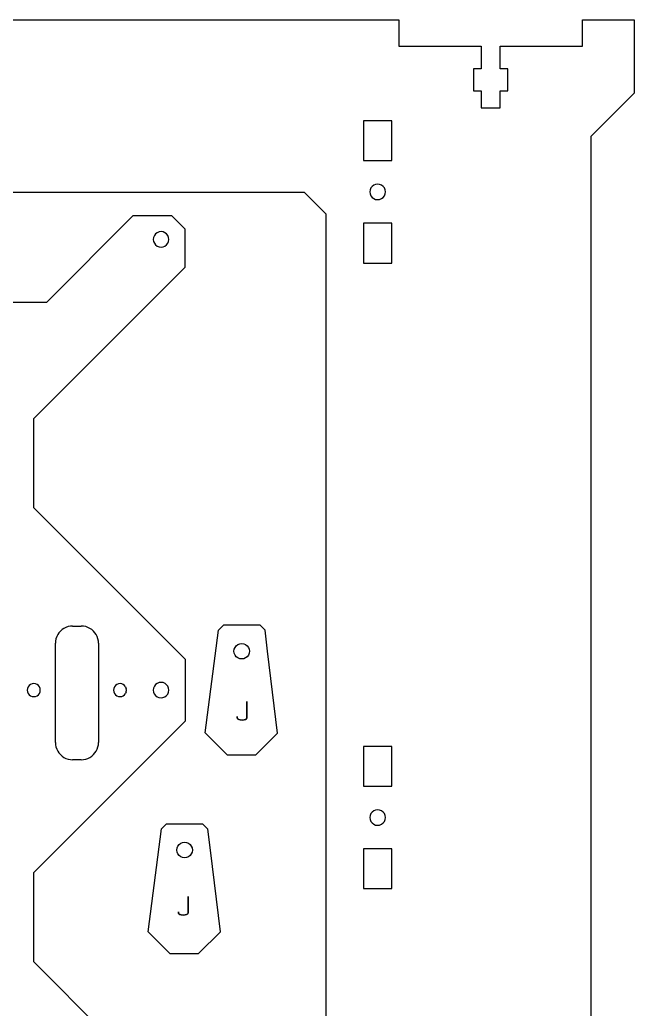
# Model space of a CAD drawing. Header units: inches. Extents: x -565 to 565, y -405 to 405.
# Drawn here: x 422.9 to 565.3, y 175.1 to 404.5 of the extents above; entities that cross this region are included whole.
import ezdxf

# ---------------------------------------------------------------- set-up
doc = ezdxf.new("R2010")
doc.units = ezdxf.units.IN
doc.header["$MEASUREMENT"] = 0

msp = doc.modelspace()

# ---------------------------------------------------------------- linework, layer by layer
for p, q in [((216.98, 404.54), (510.73, 404.54)), ((510.73, 404.54), (510.73, 398.44)), ((553.33, 398.44), (553.33, 404.54)), ((553.33, 404.54), (565.33, 404.54)), ((565.33, 404.54), (565.33, 387.54)), ((510.73, 398.44), (529.83, 398.44)), ((529.83, 398.44), (529.83, 393.14)), ((534.23, 398.44), (553.33, 398.44)), ((534.23, 393.14), (534.23, 398.44)), ((529.83, 393.14), (528.03, 393.14)), ((528.03, 393.14), (528.03, 388.04)), ((536.03, 393.14), (534.23, 393.14)), ((536.03, 388.04), (536.03, 393.14)), ((528.03, 388.04), (529.83, 388.04)), ((529.83, 388.04), (529.83, 384.09)), ((534.23, 384.09), (534.23, 388.04)), ((534.23, 388.04), (536.03, 388.04)), ((555.33, 377.54), (565.33, 387.54)), ((529.83, 384.09), (534.23, 384.09)), ((502.53, 381.14), (502.53, 371.94)), ((509.13, 381.14), (502.53, 381.14)), ((509.13, 371.94), (509.13, 381.14)), ((555.33, 103.04), (555.33, 377.54)), ((502.53, 371.94), (509.13, 371.94)), ((504.09, 365.1), (504.03, 364.64)), ((504.27, 365.54), (504.09, 365.1)), ((504.55, 365.91), (504.27, 365.54)), ((504.93, 366.2), (504.55, 365.91)), ((505.36, 366.38), (504.93, 366.2)), ((505.83, 366.44), (505.36, 366.38)), ((506.29, 366.38), (505.83, 366.44)), ((506.73, 366.2), (506.29, 366.38)), ((507.1, 365.91), (506.73, 366.2)), ((507.39, 365.54), (507.1, 365.91)), ((507.57, 365.1), (507.39, 365.54)), ((507.63, 364.64), (507.57, 365.1)), ((238.83, 364.54), (488.83, 364.54)), ((488.83, 364.54), (493.83, 359.54)), ((504.03, 364.64), (504.09, 364.17)), ((504.09, 364.17), (504.27, 363.73)), ((504.27, 363.73), (504.55, 363.36)), ((504.55, 363.36), (504.93, 363.07)), ((504.93, 363.07), (505.36, 362.89)), ((505.36, 362.89), (505.83, 362.83)), ((505.83, 362.83), (506.29, 362.89)), ((506.29, 362.89), (506.73, 363.07)), ((506.73, 363.07), (507.1, 363.36)), ((507.1, 363.36), (507.39, 363.73)), ((507.39, 363.73), (507.57, 364.17)), ((507.57, 364.17), (507.63, 364.64)), ((449.1, 359.09), (429.1, 339.09)), ((458.1, 359.09), (449.1, 359.09)), ((461.1, 356.09), (458.1, 359.09)), ((493.83, 359.54), (493.83, 83.05)), ((461.1, 356.09), (461.1, 347.09)), ((509.13, 357.34), (502.53, 357.34)), ((502.53, 357.34), (502.53, 348.14)), ((509.13, 348.14), (509.13, 357.34)), ((453.88, 354.07), (453.82, 353.61)), ((453.82, 353.61), (453.88, 353.14)), ((454.06, 354.51), (453.88, 354.07)), ((454.34, 354.88), (454.06, 354.51)), ((454.72, 355.16), (454.34, 354.88)), ((455.15, 355.34), (454.72, 355.16)), ((455.62, 355.41), (455.15, 355.34)), ((456.08, 355.34), (455.62, 355.41)), ((456.52, 355.16), (456.08, 355.34)), ((456.89, 354.88), (456.52, 355.16)), ((457.17, 354.51), (456.89, 354.88)), ((457.35, 354.07), (457.17, 354.51)), ((457.42, 353.61), (457.35, 354.07)), ((457.35, 353.14), (457.42, 353.61)), ((453.88, 353.14), (454.06, 352.71)), ((454.06, 352.71), (454.34, 352.33)), ((454.34, 352.33), (454.72, 352.05)), ((454.72, 352.05), (455.15, 351.87)), ((455.15, 351.87), (455.62, 351.81)), ((455.62, 351.81), (456.08, 351.87)), ((456.08, 351.87), (456.52, 352.05)), ((456.52, 352.05), (456.89, 352.33)), ((456.89, 352.33), (457.17, 352.71)), ((457.17, 352.71), (457.35, 353.14)), ((461.1, 347.09), (426.1, 312.09)), ((502.53, 348.14), (509.13, 348.14)), ((378.38, 339.09), (429.1, 339.09)), ((426.1, 291.4), (426.1, 312.09)), ((461.27, 256.23), (426.1, 291.4)), ((434.58, 263.92), (434.07, 263.82)), ((435.1, 263.96), (434.58, 263.92)), ((435.1, 263.96), (437.1, 263.96)), ((437.63, 263.92), (437.1, 263.96)), ((438.14, 263.82), (437.63, 263.92)), ((468.94, 262.99), (470.07, 264.12)), ((478.57, 264.12), (470.07, 264.12)), ((478.57, 264.12), (479.74, 262.96)), ((431.64, 261.96), (431.41, 261.49)), ((431.93, 262.39), (431.64, 261.96)), ((432.28, 262.79), (431.93, 262.39)), ((432.67, 263.13), (432.28, 262.79)), ((433.1, 263.42), (432.67, 263.13)), ((433.57, 263.65), (433.1, 263.42)), ((434.07, 263.82), (433.57, 263.65)), ((438.64, 263.65), (438.14, 263.82)), ((439.1, 263.42), (438.64, 263.65)), ((439.54, 263.13), (439.1, 263.42)), ((439.93, 262.79), (439.54, 263.13)), ((440.28, 262.39), (439.93, 262.79)), ((440.57, 261.96), (440.28, 262.39)), ((440.8, 261.49), (440.57, 261.96)), ((465.85, 239.15), (468.94, 262.99)), ((480.33, 258.11), (479.74, 262.96)), ((431.14, 260.48), (431.1, 259.96)), ((431.1, 236.96), (431.1, 259.96)), ((431.24, 260.99), (431.14, 260.48)), ((431.41, 261.49), (431.24, 260.99)), ((440.97, 260.99), (440.8, 261.49)), ((441.07, 260.48), (440.97, 260.99)), ((441.1, 259.96), (441.07, 260.48)), ((441.1, 259.96), (441.1, 236.96)), ((472.76, 259.01), (473.05, 259.39)), ((473.05, 259.39), (473.42, 259.67)), ((473.42, 259.67), (473.85, 259.85)), ((473.85, 259.85), (474.32, 259.91)), ((474.32, 259.91), (474.79, 259.85)), ((474.79, 259.85), (475.22, 259.67)), ((475.22, 259.67), (475.6, 259.39)), ((475.6, 259.39), (475.88, 259.01)), ((472.52, 258.11), (472.58, 258.58)), ((472.58, 257.64), (472.52, 258.11)), ((472.58, 258.58), (472.76, 259.01)), ((472.76, 257.21), (472.58, 257.64)), ((473.05, 256.83), (472.76, 257.21)), ((475.88, 257.21), (475.6, 256.83)), ((475.88, 259.01), (476.06, 258.58)), ((476.06, 257.64), (475.88, 257.21)), ((476.06, 258.58), (476.12, 258.11)), ((476.12, 258.11), (476.06, 257.64)), ((482.62, 239.14), (480.33, 258.11)), ((461.27, 241.99), (461.27, 256.23)), ((473.42, 256.55), (473.05, 256.83)), ((473.85, 256.37), (473.42, 256.55)), ((474.32, 256.31), (473.85, 256.37)), ((474.79, 256.37), (474.32, 256.31)), ((475.22, 256.55), (474.79, 256.37)), ((475.6, 256.83), (475.22, 256.55)), ((425.04, 250.16), (424.81, 249.84)), ((425.35, 250.39), (425.04, 250.16)), ((425.72, 250.54), (425.35, 250.39)), ((426.1, 250.59), (425.72, 250.54)), ((426.49, 250.54), (426.1, 250.59)), ((426.85, 250.39), (426.49, 250.54)), ((427.17, 250.16), (426.85, 250.39)), ((427.4, 249.84), (427.17, 250.16)), ((445.04, 250.16), (444.81, 249.84)), ((445.35, 250.39), (445.04, 250.16)), ((445.72, 250.54), (445.35, 250.39)), ((446.1, 250.59), (445.72, 250.54)), ((446.49, 250.54), (446.1, 250.59)), ((446.85, 250.39), (446.49, 250.54)), ((447.17, 250.16), (446.85, 250.39)), ((447.4, 249.84), (447.17, 250.16)), ((454.36, 250.38), (454.07, 250.01)), ((454.73, 250.66), (454.36, 250.38)), ((455.17, 250.84), (454.73, 250.66)), ((455.64, 250.89), (455.17, 250.84)), ((456.1, 250.83), (455.64, 250.89)), ((456.53, 250.64), (456.1, 250.83)), ((456.9, 250.35), (456.53, 250.64)), ((457.18, 249.98), (456.9, 250.35)), ((424.66, 249.48), (424.6, 249.09)), ((424.6, 249.09), (424.66, 248.71)), ((424.81, 249.84), (424.66, 249.48)), ((424.66, 248.71), (424.81, 248.34)), ((424.81, 248.34), (425.04, 248.03)), ((425.04, 248.03), (425.35, 247.8)), ((426.85, 247.8), (427.17, 248.03)), ((427.17, 248.03), (427.4, 248.34)), ((427.55, 249.48), (427.4, 249.84)), ((427.4, 248.34), (427.55, 248.71)), ((427.6, 249.09), (427.55, 249.48)), ((427.55, 248.71), (427.6, 249.09)), ((444.66, 249.48), (444.6, 249.09)), ((444.6, 249.09), (444.66, 248.71)), ((444.81, 249.84), (444.66, 249.48)), ((444.66, 248.71), (444.81, 248.34)), ((444.81, 248.34), (445.04, 248.03)), ((445.04, 248.03), (445.35, 247.8)), ((446.85, 247.8), (447.17, 248.03)), ((447.17, 248.03), (447.4, 248.34)), ((447.4, 249.84), (447.55, 249.48)), ((447.55, 248.71), (447.4, 248.34)), ((447.6, 249.09), (447.55, 249.48)), ((447.55, 248.71), (447.6, 249.09)), ((453.88, 249.58), (453.82, 249.11)), ((453.82, 249.11), (453.87, 248.65)), ((453.87, 248.65), (454.05, 248.21)), ((454.07, 250.01), (453.88, 249.58)), ((454.05, 248.21), (454.33, 247.84)), ((454.33, 247.84), (454.7, 247.55)), ((456.5, 247.53), (456.87, 247.81)), ((456.87, 247.81), (457.16, 248.18)), ((457.16, 248.18), (457.35, 248.61)), ((457.36, 249.54), (457.18, 249.98)), ((457.35, 248.61), (457.42, 249.07)), ((457.42, 249.07), (457.36, 249.54)), ((425.35, 247.8), (425.72, 247.65)), ((425.72, 247.65), (426.1, 247.59)), ((426.1, 247.59), (426.49, 247.65)), ((426.49, 247.65), (426.85, 247.8)), ((445.35, 247.8), (445.72, 247.65)), ((445.72, 247.65), (446.1, 247.59)), ((446.1, 247.59), (446.49, 247.65)), ((446.49, 247.65), (446.85, 247.8)), ((454.7, 247.55), (455.13, 247.36)), ((455.13, 247.36), (455.6, 247.29)), ((455.6, 247.29), (456.06, 247.35)), ((456.06, 247.35), (456.5, 247.53)), ((475.53, 242.64), (475.53, 246.45)), ((475.53, 246.45), (475.53, 242.64)), ((461.27, 241.99), (426.1, 206.82)), ((473.29, 242.95), (473.29, 242.64)), ((473.29, 242.64), (473.29, 242.95)), ((473.29, 242.64), (473.31, 242.55)), ((473.31, 242.55), (473.29, 242.64)), ((473.31, 242.55), (473.37, 242.46)), ((473.37, 242.46), (473.31, 242.55)), ((473.37, 242.46), (473.61, 242.3)), ((473.61, 242.3), (473.37, 242.46)), ((473.61, 242.3), (473.97, 242.2)), ((473.97, 242.2), (473.61, 242.3)), ((473.97, 242.2), (474.41, 242.16)), ((474.41, 242.16), (473.97, 242.2)), ((474.41, 242.16), (474.85, 242.2)), ((474.85, 242.2), (474.41, 242.16)), ((474.85, 242.2), (475.21, 242.3)), ((475.21, 242.3), (474.85, 242.2)), ((475.21, 242.3), (475.45, 242.46)), ((475.45, 242.46), (475.21, 242.3)), ((475.45, 242.46), (475.51, 242.55)), ((475.51, 242.55), (475.45, 242.46)), ((475.51, 242.55), (475.53, 242.64)), ((475.53, 242.64), (475.51, 242.55)), ((465.85, 239.15), (470.92, 234.08)), ((477.56, 234.08), (482.62, 239.14)), ((431.1, 236.96), (431.14, 236.44)), ((431.14, 236.44), (431.24, 235.92)), ((440.97, 235.92), (441.07, 236.44)), ((441.07, 236.44), (441.1, 236.96)), ((431.24, 235.92), (431.41, 235.43)), ((431.41, 235.43), (431.64, 234.96)), ((431.64, 234.96), (431.93, 234.52)), ((431.93, 234.52), (432.28, 234.13)), ((432.28, 234.13), (432.67, 233.78)), ((439.54, 233.78), (439.93, 234.13)), ((439.93, 234.13), (440.28, 234.52)), ((440.28, 234.52), (440.57, 234.96)), ((440.57, 234.96), (440.8, 235.43)), ((440.8, 235.43), (440.97, 235.92)), ((470.92, 234.08), (477.56, 234.08)), ((509.13, 236.05), (502.53, 236.05)), ((502.53, 236.05), (502.53, 226.85)), ((509.13, 226.85), (509.13, 236.05)), ((432.67, 233.78), (433.1, 233.49)), ((433.1, 233.49), (433.57, 233.26)), ((433.57, 233.26), (434.07, 233.09)), ((434.07, 233.09), (434.58, 232.99)), ((434.58, 232.99), (435.1, 232.96)), ((437.1, 232.96), (435.1, 232.96)), ((437.1, 232.96), (437.63, 232.99)), ((437.63, 232.99), (438.14, 233.09)), ((438.14, 233.09), (438.64, 233.26)), ((438.64, 233.26), (439.1, 233.49)), ((439.1, 233.49), (439.54, 233.78)), ((502.53, 226.85), (509.13, 226.85)), ((504.27, 220.45), (504.09, 220.02)), ((504.55, 220.82), (504.27, 220.45)), ((504.93, 221.11), (504.55, 220.82)), ((505.36, 221.29), (504.93, 221.11)), ((505.83, 221.35), (505.36, 221.29)), ((506.29, 221.29), (505.83, 221.35)), ((506.73, 221.11), (506.29, 221.29)), ((507.1, 220.82), (506.73, 221.11)), ((507.39, 220.45), (507.1, 220.82)), ((507.57, 220.02), (507.39, 220.45)), ((455.69, 216.9), (456.82, 218.03)), ((465.32, 218.03), (456.82, 218.03)), ((465.32, 218.03), (466.48, 216.86)), ((504.09, 220.02), (504.03, 219.55)), ((504.03, 219.55), (504.09, 219.08)), ((504.09, 219.08), (504.27, 218.65)), ((504.27, 218.65), (504.55, 218.28)), ((504.55, 218.28), (504.93, 217.99)), ((504.93, 217.99), (505.36, 217.81)), ((506.29, 217.81), (506.73, 217.99)), ((506.73, 217.99), (507.1, 218.28)), ((507.1, 218.28), (507.39, 218.65)), ((507.39, 218.65), (507.57, 219.08)), ((507.63, 219.55), (507.57, 220.02)), ((507.57, 219.08), (507.63, 219.55)), ((452.59, 193.05), (455.69, 216.9)), ((467.08, 212.01), (466.48, 216.86)), ((505.36, 217.81), (505.83, 217.75)), ((505.83, 217.75), (506.29, 217.81)), ((459.79, 213.29), (460.16, 213.58)), ((460.16, 213.58), (460.6, 213.76)), ((460.6, 213.76), (461.07, 213.82)), ((461.07, 213.82), (461.53, 213.76)), ((461.53, 213.76), (461.97, 213.58)), ((461.97, 213.58), (462.34, 213.29)), ((459.26, 212.01), (459.32, 212.48)), ((459.32, 211.55), (459.26, 212.01)), ((459.32, 212.48), (459.5, 212.92)), ((459.5, 211.11), (459.32, 211.55)), ((459.5, 212.92), (459.79, 213.29)), ((459.79, 210.74), (459.5, 211.11)), ((462.34, 213.29), (462.63, 212.92)), ((462.63, 211.11), (462.34, 210.74)), ((462.63, 212.92), (462.81, 212.48)), ((462.81, 211.55), (462.63, 211.11)), ((462.81, 212.48), (462.87, 212.01)), ((462.87, 212.01), (462.81, 211.55)), ((469.37, 193.04), (467.08, 212.01)), ((502.53, 212.25), (502.53, 203.05)), ((509.13, 212.25), (502.53, 212.25)), ((509.13, 203.05), (509.13, 212.25)), ((460.16, 210.45), (459.79, 210.74)), ((460.6, 210.27), (460.16, 210.45)), ((461.07, 210.21), (460.6, 210.27)), ((461.53, 210.27), (461.07, 210.21)), ((461.97, 210.45), (461.53, 210.27)), ((462.34, 210.74), (461.97, 210.45)), ((426.1, 186.09), (426.1, 206.82)), ((502.53, 203.05), (509.13, 203.05)), ((461.87, 197.41), (461.87, 201.22)), ((461.87, 201.22), (461.87, 197.41)), ((459.62, 197.71), (459.62, 197.41)), ((459.62, 197.41), (459.62, 197.71)), ((459.62, 197.41), (459.64, 197.31)), ((459.64, 197.31), (459.62, 197.41)), ((461.85, 197.31), (461.87, 197.41)), ((461.87, 197.41), (461.85, 197.31)), ((459.64, 197.31), (459.7, 197.22)), ((459.7, 197.22), (459.64, 197.31)), ((459.7, 197.22), (459.94, 197.07)), ((459.94, 197.07), (459.7, 197.22)), ((459.94, 197.07), (460.3, 196.96)), ((460.3, 196.96), (459.94, 197.07)), ((460.3, 196.96), (460.74, 196.93)), ((460.74, 196.93), (460.3, 196.96)), ((460.74, 196.93), (461.18, 196.96)), ((461.18, 196.96), (460.74, 196.93)), ((461.18, 196.96), (461.54, 197.07)), ((461.54, 197.07), (461.18, 196.96)), ((461.54, 197.07), (461.79, 197.22)), ((461.79, 197.22), (461.54, 197.07)), ((461.79, 197.22), (461.85, 197.31)), ((461.85, 197.31), (461.79, 197.22)), ((452.59, 193.05), (457.66, 187.98)), ((464.3, 187.98), (469.37, 193.04)), ((426.1, 186.09), (461.1, 151.09)), ((457.66, 187.98), (464.3, 187.98))]:
    msp.add_line(p, q)

doc.saveas('drawing.dxf')
